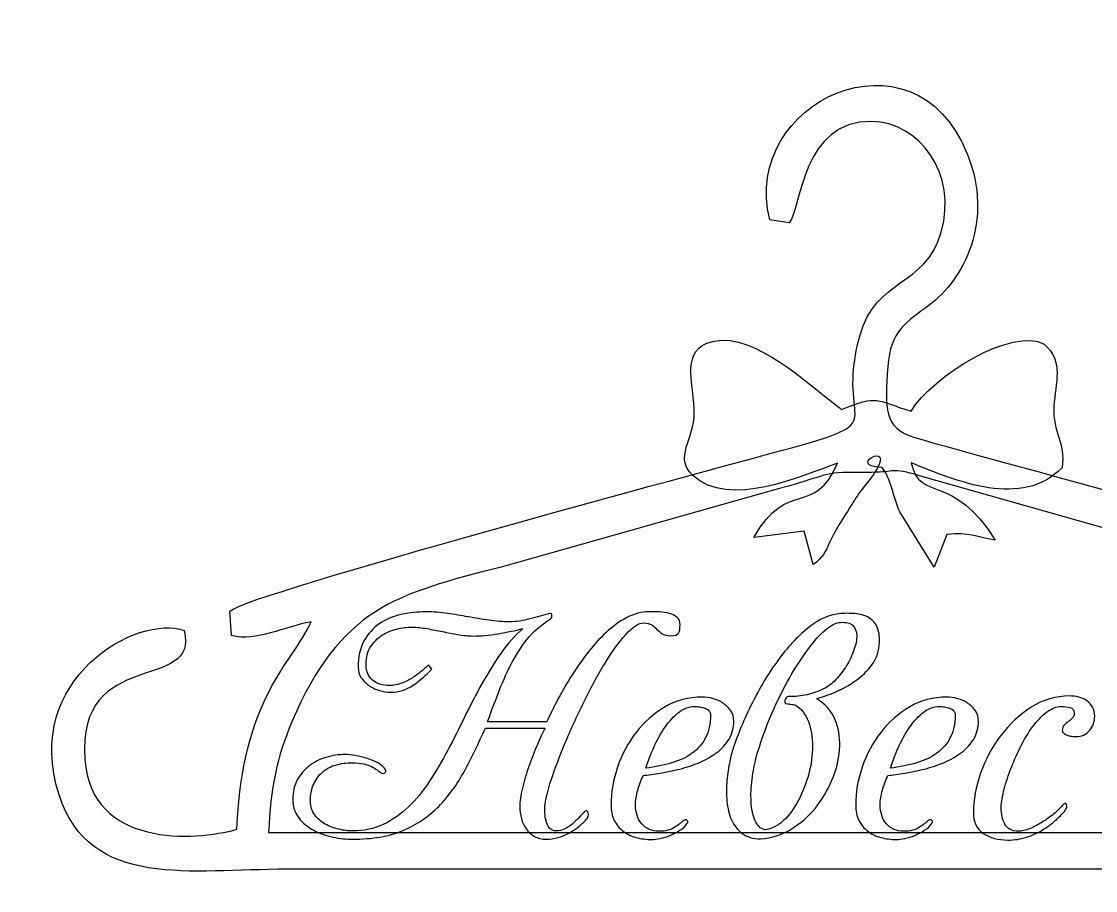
# Model space of a CAD drawing. Header units: millimetres. Extents: x -1234 to 1259, y 230 to 2117.
# Drawn here: x -712.1 to -417.5, y 894.5 to 1132.9 of the extents above; entities that cross this region are included whole.
import ezdxf

# ---------------------------------------------------------------- set-up
doc = ezdxf.new("R2010")
doc.units = ezdxf.units.MM
doc.header["$MEASUREMENT"] = 0
doc.layers.add('layer 1', color=7, linetype='Continuous')

msp = doc.modelspace()

# ---------------------------------------------------------------- linework, layer by layer
at = {"layer": 'layer 1', "color": 142}
for points, knots in [([(-506.8212, 1078.5004), (-506.8212, 1078.5004), (-501.535, 1077.6401), (-501.535, 1077.6401), (-501.535, 1077.6401), (-497.9953, 1082.1668), (-498.0466, 1105.6679), (-478.8709, 1105.4906), (-478.8709, 1105.4906), (-465.8339, 1105.3714), (-455.1699, 1091.1416), (-459.8066, 1075.1164), (-459.8066, 1075.1164), (-464.2392, 1059.7984), (-477.8061, 1062.7349), (-482.1591, 1046.6171), (-482.1591, 1046.6171), (-489.1107, 1020.8654), (-471.7084, 1023.9261), (-503.3462, 1015.3001), (-503.3462, 1015.3001), (-522.2223, 1010.1533), (-648.9043, 976.1958), (-654.9911, 971.1873), (-654.9911, 971.1873), (-654.9911, 971.1873), (-654.4452, 964.4394), (-654.4452, 964.4394), (-654.4452, 964.4394), (-647.8608, 962.7481), (-639.8322, 966.9313), (-632.6153, 968.2402), (-632.6153, 968.2402), (-638.1745, 956.1537), (-651.3541, 947.9292), (-653.038, 911.3342), (-653.038, 911.3342), (-664.3734, 908.0382), (-693.0185, 906.2599), (-694.7335, 930.5361), (-694.7335, 930.5361), (-696.9247, 961.5768), (-663.2148, 948.5299), (-667.4451, 965.8767), (-667.4451, 965.8767), (-680.0993, 970.4455), (-712.1061, 952.8065), (-701.7966, 920.7887), (-701.7966, 920.7887), (-693.3974, 894.7034), (-665.5369, 900.3603), (-639.3515, 900.3603), (-639.3515, 900.3603), (-639.3515, 900.3603), (-319.6507, 900.3603), (-319.6507, 900.3603), (-319.6507, 900.3603), (-293.3546, 900.3603), (-265.6335, 894.5261), (-256.2674, 919.6973), (-256.2674, 919.6973), (-244.8234, 950.4572), (-276.2886, 970.9025), (-290.2051, 965.8516), (-290.2051, 965.8516), (-294.6164, 948.688), (-262.3637, 961.7441), (-262.8937, 931.9762), (-262.8937, 931.9762), (-263.0762, 921.6858), (-268.4632, 915.1141), (-274.6603, 912.2377), (-274.6603, 912.2377), (-282.4359, 908.6283), (-295.6165, 910.4547), (-304.6391, 910.4027), (-304.6391, 910.4027), (-305.1891, 926.9982), (-309.1364, 942.9254), (-317.0849, 955.8697), (-317.0849, 955.8697), (-320.0777, 960.7434), (-322.9803, 963.4662), (-325.1053, 968.2653), (-325.1053, 968.2653), (-317.7984, 966.7364), (-310.0328, 962.8882), (-303.3004, 964.3906), (-303.3004, 964.3906), (-303.3004, 964.3906), (-302.5091, 971.1488), (-302.5091, 971.1488), (-302.5091, 971.1488), (-308.5742, 976.4233), (-445.985, 1012.4796), (-467.0512, 1018.792), (-467.0512, 1018.792), (-475.6807, 1021.3769), (-475.2293, 1026.7809), (-474.4556, 1038.2525), (-474.4556, 1038.2525), (-473.787, 1048.1757), (-469.1224, 1050.5498), (-463.1942, 1054.9852), (-463.1942, 1054.9852), (-453.5097, 1062.2308), (-445.2658, 1078.1198), (-452.6575, 1096.6117), (-452.6575, 1096.6117), (-467.164, 1132.8983), (-515.0237, 1110.9222), (-506.8212, 1078.5004)], [0, 0, 0, 0, 0.03448276, 0.03448276, 0.03448276, 0.03448276, 0.06896552, 0.06896552, 0.06896552, 0.06896552, 0.10344828, 0.10344828, 0.10344828, 0.10344828, 0.13793103, 0.13793103, 0.13793103, 0.13793103, 0.17241379, 0.17241379, 0.17241379, 0.17241379, 0.20689655, 0.20689655, 0.20689655, 0.20689655, 0.24137931, 0.24137931, 0.24137931, 0.24137931, 0.27586207, 0.27586207, 0.27586207, 0.27586207, 0.31034483, 0.31034483, 0.31034483, 0.31034483, 0.34482759, 0.34482759, 0.34482759, 0.34482759, 0.37931034, 0.37931034, 0.37931034, 0.37931034, 0.4137931, 0.4137931, 0.4137931, 0.4137931, 0.44827586, 0.44827586, 0.44827586, 0.44827586, 0.48275862, 0.48275862, 0.48275862, 0.48275862, 0.51724138, 0.51724138, 0.51724138, 0.51724138, 0.55172414, 0.55172414, 0.55172414, 0.55172414, 0.5862069, 0.5862069, 0.5862069, 0.5862069, 0.62068966, 0.62068966, 0.62068966, 0.62068966, 0.65517241, 0.65517241, 0.65517241, 0.65517241, 0.68965517, 0.68965517, 0.68965517, 0.68965517, 0.72413793, 0.72413793, 0.72413793, 0.72413793, 0.75862069, 0.75862069, 0.75862069, 0.75862069, 0.79310345, 0.79310345, 0.79310345, 0.79310345, 0.82758621, 0.82758621, 0.82758621, 0.82758621, 0.86206897, 0.86206897, 0.86206897, 0.86206897, 0.89655172, 0.89655172, 0.89655172, 0.89655172, 0.93103448, 0.93103448, 0.93103448, 0.93103448, 1, 1, 1, 1]), ([(-444.9619, 990.6471), (-456.5895, 1009.3375), (-465.5877, 1000.8576), (-468.0689, 1011.8304), (-468.0689, 1011.8304), (-455.5445, 1006.7423), (-437.5457, 999.2169), (-426.6405, 1010.5003), (-426.6405, 1010.5003), (-425.5842, 1017.7795), (-429.2979, 1019.6548), (-428.8702, 1027.4144), (-428.8702, 1027.4144), (-428.525, 1033.6954), (-426.038, 1039.7008), (-431.5344, 1044.3824), (-431.5344, 1044.3824), (-440.0535, 1049.324), (-462.313, 1035.605), (-468.0696, 1025.9658), (-468.0696, 1025.9658), (-477.9087, 1029.0821), (-476.956, 1030.5491), (-487.1445, 1026.512), (-487.1445, 1026.512), (-487.3823, 1026.644), (-487.6699, 1026.881), (-487.7958, 1026.9758), (-487.7958, 1026.9758), (-487.7958, 1026.9758), (-491.5085, 1029.9098), (-491.5085, 1029.9098), (-491.5085, 1029.9098), (-498.0388, 1035.0379), (-513.4417, 1049.0552), (-524.1185, 1044.6258), (-524.1185, 1044.6258), (-531.2541, 1041.6659), (-527.4579, 1032.6628), (-527.5244, 1025.4048), (-527.5244, 1025.4048), (-527.5832, 1018.4389), (-533.1619, 1013.2224), (-528.0193, 1008.4485), (-528.0193, 1008.4485), (-517.9005, 999.0531), (-498.1542, 1008.2628), (-488.2652, 1011.7621), (-488.2652, 1011.7621), (-494.428, 996.8467), (-502.1675, 1007.6925), (-511.1614, 991.3957), (-511.1614, 991.3957), (-511.1614, 991.3957), (-497.424, 993.1071), (-497.424, 993.1071), (-497.424, 993.1071), (-497.424, 993.1071), (-494.907, 983.9226), (-494.907, 983.9226), (-494.907, 983.9226), (-492.2125, 985.865), (-491.6008, 987.4102), (-490.3305, 990.1271), (-490.3305, 990.1271), (-489.2586, 992.4166), (-488.6098, 993.6583), (-487.3327, 995.657), (-487.3327, 995.657), (-484.6636, 999.8437), (-483.3555, 1002.3105), (-480.3804, 1006.0055), (-480.3804, 1006.0055), (-468.9788, 1020.1723), (-487.4279, 1010.6329), (-476.0217, 1010.5937), (-476.0217, 1010.5937), (-473.602, 1007.5581), (-472.9536, 1002.459), (-471.1639, 998.3809), (-471.1639, 998.3809), (-471.1639, 998.3809), (-461.7179, 983.2203), (-461.7179, 983.2203), (-461.7179, 983.2203), (-461.7179, 983.2203), (-458.2791, 992.1637), (-458.2791, 992.1637), (-458.2791, 992.1637), (-451.8704, 992.8333), (-450.6775, 991.5032), (-444.9619, 990.6471)], [0, 0, 0, 0, 0.04166667, 0.04166667, 0.04166667, 0.04166667, 0.08333333, 0.08333333, 0.08333333, 0.08333333, 0.125, 0.125, 0.125, 0.125, 0.16666667, 0.16666667, 0.16666667, 0.16666667, 0.20833333, 0.20833333, 0.20833333, 0.20833333, 0.25, 0.25, 0.25, 0.25, 0.29166667, 0.29166667, 0.29166667, 0.29166667, 0.33333333, 0.33333333, 0.33333333, 0.33333333, 0.375, 0.375, 0.375, 0.375, 0.41666667, 0.41666667, 0.41666667, 0.41666667, 0.45833333, 0.45833333, 0.45833333, 0.45833333, 0.5, 0.5, 0.5, 0.5, 0.54166667, 0.54166667, 0.54166667, 0.54166667, 0.58333333, 0.58333333, 0.58333333, 0.58333333, 0.625, 0.625, 0.625, 0.625, 0.66666667, 0.66666667, 0.66666667, 0.66666667, 0.70833333, 0.70833333, 0.70833333, 0.70833333, 0.75, 0.75, 0.75, 0.75, 0.79166667, 0.79166667, 0.79166667, 0.79166667, 0.83333333, 0.83333333, 0.83333333, 0.83333333, 0.875, 0.875, 0.875, 0.875, 0.91666667, 0.91666667, 0.91666667, 0.91666667, 1, 1, 1, 1]), ([(-644.2984, 910.4144), (-643.8371, 922.6119), (-641.9672, 931.2351), (-637.9216, 940.8071), (-637.9216, 940.8071), (-624.8001, 971.8513), (-609.0621, 976.0554), (-580.468, 983.2479), (-580.468, 983.2479), (-580.468, 983.2479), (-504.5462, 1004.6729), (-504.5462, 1004.6729), (-504.5462, 1004.6729), (-487.8301, 1009.2653), (-493.792, 1009.2324), (-478.838, 1009.2232), (-478.838, 1009.2232), (-472.4484, 1009.2197), (-473.6332, 1010.6499), (-465.7702, 1008.3049), (-465.7702, 1008.3049), (-465.7702, 1008.3049), (-377.2465, 983.2119), (-377.2465, 983.2119), (-377.2465, 983.2119), (-357.2557, 977.9508), (-343.9754, 974.9697), (-332.554, 962.233), (-332.554, 962.233), (-322.9771, 951.5503), (-314.2485, 932.9936), (-313.3783, 910.4218), (-313.3783, 910.4218), (-313.3783, 910.4218), (-644.2984, 910.4144), (-644.2984, 910.4144)], [0, 0, 0, 0, 0.1, 0.1, 0.1, 0.1, 0.2, 0.2, 0.2, 0.2, 0.3, 0.3, 0.3, 0.3, 0.4, 0.4, 0.4, 0.4, 0.5, 0.5, 0.5, 0.5, 0.6, 0.6, 0.6, 0.6, 0.7, 0.7, 0.7, 0.7, 0.8, 0.8, 0.8, 0.8, 1, 1, 1, 1]), ([(-531.4278, 967.3756), (-531.4278, 966.3363), (-531.5714, 965.5828), (-531.8555, 965.1154), (-531.8555, 965.1154), (-532.1427, 964.6467), (-532.857, 964.4132), (-534.0014, 964.4132), (-534.0014, 964.4132), (-534.9876, 964.4132), (-535.7539, 964.5954), (-536.3001, 964.9594), (-536.3001, 964.9594), (-536.8459, 965.3231), (-537.3391, 965.7264), (-537.7813, 966.1668), (-537.7813, 966.1668), (-538.2224, 966.6101), (-538.7035, 967.0126), (-539.2239, 967.3756), (-539.2239, 967.3756), (-539.7421, 967.7403), (-540.4698, 967.9225), (-541.4048, 967.9225), (-541.4048, 967.9225), (-542.8096, 967.9225), (-544.4595, 966.8563), (-546.3567, 964.7256), (-546.3567, 964.7256), (-548.2528, 962.607), (-550.2013, 959.8933), (-552.2025, 956.592), (-552.2025, 956.592), (-554.203, 953.3063), (-556.178, 949.6414), (-558.1272, 945.6146), (-558.1272, 945.6146), (-560.0757, 941.5995), (-561.83, 937.7011), (-563.3893, 933.9463), (-563.3893, 933.9463), (-564.9476, 930.1792), (-566.1946, 926.7757), (-567.1314, 923.7486), (-567.1314, 923.7486), (-568.0664, 920.7087), (-568.5326, 918.4868), (-568.5326, 917.0827), (-568.5326, 917.0827), (-568.5326, 916.6165), (-568.5075, 916.019), (-568.4562, 915.304), (-568.4562, 915.304), (-568.4024, 914.5764), (-568.274, 913.8876), (-568.0664, 913.2374), (-568.0664, 913.2374), (-567.8591, 912.5879), (-567.5463, 912.03), (-567.1314, 911.562), (-567.1314, 911.562), (-566.7147, 911.0933), (-566.144, 910.8605), (-565.4167, 910.8605), (-565.4167, 910.8605), (-564.584, 910.8605), (-563.8043, 911.042), (-563.0766, 911.4056), (-563.0766, 911.4056), (-562.3493, 911.7697), (-561.6619, 912.2242), (-561.0107, 912.7701), (-561.0107, 912.7701), (-560.3622, 913.3156), (-559.763, 913.8876), (-559.2178, 914.4851), (-559.2178, 914.4851), (-558.6727, 915.0822), (-558.1399, 915.6419), (-557.6206, 916.1601), (-557.6206, 916.1601), (-557.3603, 916.3678), (-557.1402, 916.4216), (-556.9577, 916.3165), (-556.9577, 916.3165), (-556.7755, 916.2139), (-556.6595, 916.0317), (-556.6075, 915.7703), (-556.6075, 915.7703), (-556.5555, 915.5117), (-556.5671, 915.2124), (-556.6453, 914.8749), (-556.6453, 914.8749), (-556.7235, 914.5371), (-556.8922, 914.2378), (-557.1526, 913.9792), (-557.1526, 913.9792), (-557.777, 913.3028), (-558.5047, 912.6399), (-559.3346, 911.9904), (-559.3346, 911.9904), (-560.1673, 911.342), (-561.0503, 910.7572), (-561.9853, 910.2496), (-561.9853, 910.2496), (-562.9206, 909.743), (-563.9094, 909.3397), (-564.9476, 909.0408), (-564.9476, 909.0408), (-565.987, 908.7426), (-567.0263, 908.5996), (-568.0664, 908.5996), (-568.0664, 908.5996), (-569.3661, 908.5996), (-570.4701, 908.8582), (-571.3793, 909.3793), (-571.3793, 909.3793), (-572.2874, 909.8993), (-573.0419, 910.5733), (-573.6391, 911.4056), (-573.6391, 911.4056), (-574.2373, 912.2377), (-574.6795, 913.1995), (-574.966, 914.2902), (-574.966, 914.2902), (-575.2497, 915.3815), (-575.3934, 916.4729), (-575.3934, 917.5642), (-575.3934, 917.5642), (-575.3934, 918.9672), (-575.1606, 920.6426), (-574.6919, 922.5932), (-574.6919, 922.5932), (-574.2238, 924.541), (-573.6391, 926.516), (-572.9386, 928.5165), (-572.9386, 928.5165), (-572.2361, 930.5177), (-571.4826, 932.4535), (-570.6778, 934.3255), (-570.6778, 934.3255), (-569.8719, 936.1937), (-569.1301, 937.78), (-568.4562, 939.0797), (-568.4562, 939.0797), (-568.4562, 939.0797), (-584.8259, 939.0797), (-584.8259, 939.0797), (-584.8259, 939.0797), (-586.6962, 934.9227), (-588.6203, 930.9967), (-590.5936, 927.3084), (-590.5936, 927.3084), (-592.5697, 923.6184), (-594.9204, 920.3836), (-597.6493, 917.6028), (-597.6493, 917.6028), (-600.3774, 914.8226), (-603.6263, 912.6275), (-607.3935, 911.0169), (-607.3935, 911.0169), (-611.161, 909.4055), (-615.7994, 908.5996), (-621.3074, 908.5996), (-621.3074, 908.5996), (-622.9711, 908.5996), (-624.7523, 908.7946), (-626.6474, 909.1844), (-626.6474, 909.1844), (-628.5446, 909.5735), (-630.3105, 910.1976), (-631.9481, 911.0554), (-631.9481, 911.0554), (-633.5849, 911.9122), (-634.9493, 913.0442), (-636.0414, 914.4455), (-636.0414, 914.4455), (-637.132, 915.8495), (-637.6772, 917.5642), (-637.6772, 919.5916), (-637.6772, 919.5916), (-637.6772, 921.5648), (-637.2622, 923.3191), (-636.4305, 924.8533), (-636.4305, 924.8533), (-635.5995, 926.3858), (-634.5071, 927.6728), (-633.1554, 928.7114), (-633.1554, 928.7114), (-631.8052, 929.7508), (-630.272, 930.5304), (-628.5573, 931.0505), (-628.5573, 931.0505), (-626.8423, 931.5705), (-625.0756, 931.8291), (-623.2573, 931.8291), (-623.2573, 931.8291), (-622.5813, 931.8291), (-621.6838, 931.7385), (-620.5663, 931.5577), (-620.5663, 931.5577), (-619.4491, 931.3756), (-618.3316, 931.1017), (-617.2141, 930.7377), (-617.2141, 930.7377), (-616.0969, 930.3741), (-615.0718, 929.9329), (-614.1357, 929.4129), (-614.1357, 929.4129), (-613.2007, 928.8929), (-612.5781, 928.2954), (-612.2658, 927.6208), (-612.2658, 927.6208), (-612.1094, 927.3084), (-612.1614, 927.0346), (-612.4211, 926.8018), (-612.4211, 926.8018), (-612.6807, 926.568), (-613.0186, 926.5807), (-613.4342, 926.8397), (-613.4342, 926.8397), (-613.7459, 927.047), (-614.1106, 927.3084), (-614.5256, 927.6208), (-614.5256, 927.6208), (-614.9416, 927.9317), (-615.4482, 928.2307), (-616.0457, 928.5165), (-616.0457, 928.5165), (-616.6439, 928.803), (-617.3705, 929.0493), (-618.2283, 929.2566), (-618.2283, 929.2566), (-619.0862, 929.4642), (-620.1128, 929.5693), (-621.3074, 929.5693), (-621.3074, 929.5693), (-622.9711, 929.5693), (-624.5036, 929.3609), (-625.9073, 928.946), (-625.9073, 928.946), (-627.3096, 928.5306), (-628.5195, 927.8932), (-629.5319, 927.0091), (-629.5319, 927.0091), (-630.5451, 926.1262), (-631.3499, 925.0214), (-631.9481, 923.7089), (-631.9481, 923.7089), (-632.5456, 922.3841), (-632.8445, 920.7986), (-632.8445, 918.9276), (-632.8445, 918.9276), (-632.8445, 917.5391), (-632.4547, 916.3165), (-631.675, 915.2917), (-631.675, 915.2917), (-630.8953, 914.2506), (-629.9341, 913.4054), (-628.7908, 912.7566), (-628.7908, 912.7566), (-627.6482, 912.1206), (-626.4005, 911.6402), (-625.0488, 911.3292), (-625.0488, 911.3292), (-623.6978, 911.0169), (-622.4508, 910.8605), (-621.3074, 910.8605), (-621.3074, 910.8605), (-618.1905, 910.8605), (-615.3693, 911.458), (-612.8495, 912.6544), (-612.8495, 912.6544), (-610.3289, 913.848), (-608.0295, 915.447), (-605.9509, 917.4347), (-605.9509, 917.4347), (-603.8725, 919.4352), (-601.9492, 921.7866), (-600.1825, 924.4886), (-600.1825, 924.4886), (-598.4155, 927.1782), (-596.7394, 930.0239), (-595.1549, 933.0131), (-595.1549, 933.0131), (-593.5694, 935.9864), (-592.0104, 939.0673), (-590.4761, 942.2355), (-590.4761, 942.2355), (-588.9437, 945.3928), (-587.3599, 948.4468), (-585.7216, 951.3823), (-585.7216, 951.3823), (-584.0859, 954.3061), (-582.3567, 957.0735), (-580.5388, 959.6722), (-580.5388, 959.6722), (-578.7204, 962.2581), (-576.7192, 964.4914), (-574.5348, 966.3617), (-574.5348, 966.3617), (-576.6142, 965.8431), (-578.8634, 965.3744), (-581.3057, 964.9594), (-581.3057, 964.9594), (-583.748, 964.5434), (-586.0475, 964.3358), (-588.2287, 964.3358), (-588.2287, 964.3358), (-589.6324, 964.3358), (-591.0372, 964.4652), (-592.4395, 964.7256), (-592.4395, 964.7256), (-593.8283, 964.9853), (-595.2324, 965.2566), (-596.6368, 965.5442), (-596.6368, 965.5442), (-598.0391, 965.8307), (-599.4407, 966.1028), (-600.832, 966.3617), (-600.832, 966.3617), (-602.235, 966.6228), (-603.6649, 966.753), (-605.1192, 966.753), (-605.1192, 966.753), (-606.3669, 966.753), (-607.7044, 966.5832), (-609.1594, 966.2457), (-609.1594, 966.2457), (-610.6148, 965.9079), (-611.9665, 965.3365), (-613.2135, 964.5307), (-613.2135, 964.5307), (-614.4467, 963.7241), (-615.4867, 962.6731), (-616.3188, 961.3734), (-616.3188, 961.3734), (-617.1504, 960.0748), (-617.5654, 958.4892), (-617.5654, 956.6175), (-617.5654, 956.6175), (-617.5654, 954.6952), (-616.9813, 953.2416), (-615.8129, 952.2529), (-615.8129, 952.2529), (-614.6434, 951.2662), (-613.0706, 950.7724), (-611.0962, 950.7724), (-611.0962, 950.7724), (-610.1071, 950.7724), (-609.1209, 950.9404), (-608.1339, 951.279), (-608.1339, 951.279), (-607.1466, 951.6168), (-606.1988, 952.0579), (-605.289, 952.6038), (-605.289, 952.6038), (-604.3791, 953.15), (-603.5213, 953.7475), (-602.7165, 954.397), (-602.7165, 954.397), (-601.9117, 955.0461), (-601.1426, 955.7076), (-600.4153, 956.3847), (-600.4153, 956.3847), (-600.4153, 956.3847), (-599.5592, 955.2159), (-599.5592, 955.2159), (-599.5592, 955.2159), (-601.0655, 953.6046), (-602.755, 952.1496), (-604.6253, 950.8495), (-604.6253, 950.8495), (-606.4963, 949.5516), (-608.6016, 948.9003), (-610.9406, 948.9003), (-610.9406, 948.9003), (-611.8759, 948.9003), (-612.8629, 949.0567), (-613.9033, 949.3694), (-613.9033, 949.3694), (-614.9416, 949.6817), (-615.8893, 950.1363), (-616.7606, 950.7328), (-616.7606, 950.7328), (-617.6167, 951.3303), (-618.3316, 952.0452), (-618.9054, 952.8769), (-618.9054, 952.8769), (-619.4615, 953.7086), (-619.7491, 954.669), (-619.7491, 955.7611), (-619.7491, 955.7611), (-619.7491, 958.6187), (-619.2164, 961.0232), (-618.1502, 962.9713), (-618.1502, 962.9713), (-617.0839, 964.9205), (-615.6816, 966.4919), (-613.9408, 967.6865), (-613.9408, 967.6865), (-612.201, 968.8829), (-610.2122, 969.7281), (-607.9775, 970.2212), (-607.9775, 970.2212), (-605.7425, 970.7154), (-603.4565, 970.9613), (-601.1175, 970.9613), (-601.1175, 970.9613), (-599.1439, 970.9613), (-597.1933, 970.8187), (-595.2709, 970.5329), (-595.2709, 970.5329), (-593.3493, 970.2463), (-591.4398, 969.9357), (-589.5408, 969.5979), (-589.5408, 969.5979), (-587.644, 969.2601), (-585.7485, 968.9484), (-583.8513, 968.6629), (-583.8513, 968.6629), (-581.9545, 968.3764), (-580.0456, 968.2335), (-578.1233, 968.2335), (-578.1233, 968.2335), (-576.3545, 968.2335), (-574.5224, 968.5066), (-572.6259, 969.0528), (-572.6259, 969.0528), (-570.7298, 969.5979), (-568.9224, 970.0783), (-567.2078, 970.495), (-567.2078, 970.495), (-566.7928, 970.5976), (-566.5845, 970.4161), (-566.5845, 969.9499), (-566.5845, 969.9499), (-566.5845, 969.4812), (-566.7928, 969.1164), (-567.2078, 968.8578), (-567.2078, 968.8578), (-569.5988, 967.4018), (-571.6513, 965.5962), (-573.367, 963.4393), (-573.367, 963.4393), (-575.0817, 961.2818), (-576.5891, 958.9311), (-577.887, 956.3847), (-577.887, 956.3847), (-579.1867, 953.8391), (-580.3438, 951.227), (-581.3577, 948.5501), (-581.3577, 948.5501), (-582.3702, 945.8743), (-583.344, 943.2883), (-584.2808, 940.7947), (-584.2808, 940.7947), (-584.2808, 940.7947), (-567.9892, 940.7947), (-567.9892, 940.7947), (-567.9892, 940.7947), (-567.2616, 942.4053), (-566.3517, 944.2629), (-565.2593, 946.3681), (-565.2593, 946.3681), (-564.168, 948.4719), (-562.933, 950.6422), (-561.5569, 952.8769), (-561.5569, 952.8769), (-560.1797, 955.1101), (-558.6582, 957.307), (-556.9973, 959.4638), (-556.9973, 959.4638), (-555.334, 961.6207), (-553.5786, 963.5561), (-551.7338, 965.2711), (-551.7338, 965.2711), (-549.8903, 966.9865), (-547.979, 968.3636), (-546.0054, 969.403), (-546.0054, 969.403), (-544.0293, 970.4412), (-542.0037, 970.9613), (-539.9261, 970.9613), (-539.9261, 970.9613), (-538.9893, 970.9613), (-538.0275, 970.9489), (-537.0401, 970.9227), (-537.0401, 970.9227), (-536.0539, 970.8976), (-535.144, 970.7674), (-534.312, 970.5329), (-534.312, 970.5329), (-533.4803, 970.3001), (-532.7922, 969.9357), (-532.2471, 969.4426), (-532.2471, 969.4426), (-531.7016, 968.9484), (-531.4278, 968.2603), (-531.4278, 967.3756)], [0, 0, 0, 0, 0.00793651, 0.00793651, 0.00793651, 0.00793651, 0.01587302, 0.01587302, 0.01587302, 0.01587302, 0.02380952, 0.02380952, 0.02380952, 0.02380952, 0.03174603, 0.03174603, 0.03174603, 0.03174603, 0.03968254, 0.03968254, 0.03968254, 0.03968254, 0.04761905, 0.04761905, 0.04761905, 0.04761905, 0.05555556, 0.05555556, 0.05555556, 0.05555556, 0.06349206, 0.06349206, 0.06349206, 0.06349206, 0.07142857, 0.07142857, 0.07142857, 0.07142857, 0.07936508, 0.07936508, 0.07936508, 0.07936508, 0.08730159, 0.08730159, 0.08730159, 0.08730159, 0.0952381, 0.0952381, 0.0952381, 0.0952381, 0.1031746, 0.1031746, 0.1031746, 0.1031746, 0.11111111, 0.11111111, 0.11111111, 0.11111111, 0.11904762, 0.11904762, 0.11904762, 0.11904762, 0.12698413, 0.12698413, 0.12698413, 0.12698413, 0.13492063, 0.13492063, 0.13492063, 0.13492063, 0.14285714, 0.14285714, 0.14285714, 0.14285714, 0.15079365, 0.15079365, 0.15079365, 0.15079365, 0.15873016, 0.15873016, 0.15873016, 0.15873016, 0.16666667, 0.16666667, 0.16666667, 0.16666667, 0.17460317, 0.17460317, 0.17460317, 0.17460317, 0.18253968, 0.18253968, 0.18253968, 0.18253968, 0.19047619, 0.19047619, 0.19047619, 0.19047619, 0.1984127, 0.1984127, 0.1984127, 0.1984127, 0.20634921, 0.20634921, 0.20634921, 0.20634921, 0.21428571, 0.21428571, 0.21428571, 0.21428571, 0.22222222, 0.22222222, 0.22222222, 0.22222222, 0.23015873, 0.23015873, 0.23015873, 0.23015873, 0.23809524, 0.23809524, 0.23809524, 0.23809524, 0.24603175, 0.24603175, 0.24603175, 0.24603175, 0.25396825, 0.25396825, 0.25396825, 0.25396825, 0.26190476, 0.26190476, 0.26190476, 0.26190476, 0.26984127, 0.26984127, 0.26984127, 0.26984127, 0.27777778, 0.27777778, 0.27777778, 0.27777778, 0.28571429, 0.28571429, 0.28571429, 0.28571429, 0.29365079, 0.29365079, 0.29365079, 0.29365079, 0.3015873, 0.3015873, 0.3015873, 0.3015873, 0.30952381, 0.30952381, 0.30952381, 0.30952381, 0.31746032, 0.31746032, 0.31746032, 0.31746032, 0.32539683, 0.32539683, 0.32539683, 0.32539683, 0.33333333, 0.33333333, 0.33333333, 0.33333333, 0.34126984, 0.34126984, 0.34126984, 0.34126984, 0.34920635, 0.34920635, 0.34920635, 0.34920635, 0.35714286, 0.35714286, 0.35714286, 0.35714286, 0.36507937, 0.36507937, 0.36507937, 0.36507937, 0.37301587, 0.37301587, 0.37301587, 0.37301587, 0.38095238, 0.38095238, 0.38095238, 0.38095238, 0.38888889, 0.38888889, 0.38888889, 0.38888889, 0.3968254, 0.3968254, 0.3968254, 0.3968254, 0.4047619, 0.4047619, 0.4047619, 0.4047619, 0.41269841, 0.41269841, 0.41269841, 0.41269841, 0.42063492, 0.42063492, 0.42063492, 0.42063492, 0.42857143, 0.42857143, 0.42857143, 0.42857143, 0.43650794, 0.43650794, 0.43650794, 0.43650794, 0.44444444, 0.44444444, 0.44444444, 0.44444444, 0.45238095, 0.45238095, 0.45238095, 0.45238095, 0.46031746, 0.46031746, 0.46031746, 0.46031746, 0.46825397, 0.46825397, 0.46825397, 0.46825397, 0.47619048, 0.47619048, 0.47619048, 0.47619048, 0.48412698, 0.48412698, 0.48412698, 0.48412698, 0.49206349, 0.49206349, 0.49206349, 0.49206349, 0.5, 0.5, 0.5, 0.5, 0.50793651, 0.50793651, 0.50793651, 0.50793651, 0.51587302, 0.51587302, 0.51587302, 0.51587302, 0.52380952, 0.52380952, 0.52380952, 0.52380952, 0.53174603, 0.53174603, 0.53174603, 0.53174603, 0.53968254, 0.53968254, 0.53968254, 0.53968254, 0.54761905, 0.54761905, 0.54761905, 0.54761905, 0.55555556, 0.55555556, 0.55555556, 0.55555556, 0.56349206, 0.56349206, 0.56349206, 0.56349206, 0.57142857, 0.57142857, 0.57142857, 0.57142857, 0.57936508, 0.57936508, 0.57936508, 0.57936508, 0.58730159, 0.58730159, 0.58730159, 0.58730159, 0.5952381, 0.5952381, 0.5952381, 0.5952381, 0.6031746, 0.6031746, 0.6031746, 0.6031746, 0.61111111, 0.61111111, 0.61111111, 0.61111111, 0.61904762, 0.61904762, 0.61904762, 0.61904762, 0.62698413, 0.62698413, 0.62698413, 0.62698413, 0.63492063, 0.63492063, 0.63492063, 0.63492063, 0.64285714, 0.64285714, 0.64285714, 0.64285714, 0.65079365, 0.65079365, 0.65079365, 0.65079365, 0.65873016, 0.65873016, 0.65873016, 0.65873016, 0.66666667, 0.66666667, 0.66666667, 0.66666667, 0.67460317, 0.67460317, 0.67460317, 0.67460317, 0.68253968, 0.68253968, 0.68253968, 0.68253968, 0.69047619, 0.69047619, 0.69047619, 0.69047619, 0.6984127, 0.6984127, 0.6984127, 0.6984127, 0.70634921, 0.70634921, 0.70634921, 0.70634921, 0.71428571, 0.71428571, 0.71428571, 0.71428571, 0.72222222, 0.72222222, 0.72222222, 0.72222222, 0.73015873, 0.73015873, 0.73015873, 0.73015873, 0.73809524, 0.73809524, 0.73809524, 0.73809524, 0.74603175, 0.74603175, 0.74603175, 0.74603175, 0.75396825, 0.75396825, 0.75396825, 0.75396825, 0.76190476, 0.76190476, 0.76190476, 0.76190476, 0.76984127, 0.76984127, 0.76984127, 0.76984127, 0.77777778, 0.77777778, 0.77777778, 0.77777778, 0.78571429, 0.78571429, 0.78571429, 0.78571429, 0.79365079, 0.79365079, 0.79365079, 0.79365079, 0.8015873, 0.8015873, 0.8015873, 0.8015873, 0.80952381, 0.80952381, 0.80952381, 0.80952381, 0.81746032, 0.81746032, 0.81746032, 0.81746032, 0.82539683, 0.82539683, 0.82539683, 0.82539683, 0.83333333, 0.83333333, 0.83333333, 0.83333333, 0.84126984, 0.84126984, 0.84126984, 0.84126984, 0.84920635, 0.84920635, 0.84920635, 0.84920635, 0.85714286, 0.85714286, 0.85714286, 0.85714286, 0.86507937, 0.86507937, 0.86507937, 0.86507937, 0.87301587, 0.87301587, 0.87301587, 0.87301587, 0.88095238, 0.88095238, 0.88095238, 0.88095238, 0.88888889, 0.88888889, 0.88888889, 0.88888889, 0.8968254, 0.8968254, 0.8968254, 0.8968254, 0.9047619, 0.9047619, 0.9047619, 0.9047619, 0.91269841, 0.91269841, 0.91269841, 0.91269841, 0.92063492, 0.92063492, 0.92063492, 0.92063492, 0.92857143, 0.92857143, 0.92857143, 0.92857143, 0.93650794, 0.93650794, 0.93650794, 0.93650794, 0.94444444, 0.94444444, 0.94444444, 0.94444444, 0.95238095, 0.95238095, 0.95238095, 0.95238095, 0.96031746, 0.96031746, 0.96031746, 0.96031746, 0.96825397, 0.96825397, 0.96825397, 0.96825397, 0.97619048, 0.97619048, 0.97619048, 0.97619048, 0.98412698, 0.98412698, 0.98412698, 0.98412698, 1, 1, 1, 1]), ([(-509.2897, 908.6778), (-511.4193, 908.7298), (-513.1216, 909.2357), (-514.3951, 910.1976), (-514.3951, 910.1976), (-515.669, 911.1594), (-516.6436, 912.393), (-517.3189, 913.9003), (-517.3189, 913.9003), (-517.9935, 915.4073), (-518.4088, 917.1096), (-518.5659, 919.0068), (-518.5659, 919.0068), (-518.7212, 920.9037), (-518.7212, 922.7874), (-518.5659, 924.6584), (-518.5659, 924.6584), (-518.4088, 926.5287), (-518.1499, 928.2954), (-517.7862, 929.9581), (-517.7862, 929.9581), (-517.4215, 931.6218), (-517.0586, 932.9986), (-516.6938, 934.0903), (-516.6938, 934.0903), (-515.2406, 938.2473), (-513.434, 942.4446), (-511.2782, 946.6798), (-511.2782, 946.6798), (-509.1206, 950.9153), (-506.7423, 954.7741), (-504.1443, 958.2547), (-504.1443, 958.2547), (-501.5467, 961.7381), (-498.8178, 964.5954), (-495.9594, 966.8305), (-495.9594, 966.8305), (-493.1004, 969.0651), (-490.2169, 970.2859), (-487.3059, 970.495), (-487.3059, 970.495), (-485.7483, 970.5976), (-484.2915, 970.5725), (-482.9412, 970.4161), (-482.9412, 970.4161), (-481.5902, 970.2608), (-480.4207, 969.871), (-479.4337, 969.2477), (-479.4337, 969.2477), (-478.4464, 968.6233), (-477.718, 967.7134), (-477.251, 966.5188), (-477.251, 966.5188), (-476.783, 965.3231), (-476.6284, 963.7655), (-476.783, 961.8407), (-476.783, 961.8407), (-476.9914, 959.5544), (-477.7962, 957.5666), (-479.1992, 955.8789), (-479.1992, 955.8789), (-480.6015, 954.1875), (-482.2139, 952.7467), (-484.0325, 951.5521), (-484.0325, 951.5521), (-485.8526, 950.3564), (-487.6975, 949.3952), (-489.5678, 948.6679), (-489.5678, 948.6679), (-491.4395, 947.9395), (-492.92, 947.4471), (-494.0103, 947.1867), (-494.0103, 947.1867), (-493.8029, 947.0823), (-493.6204, 946.9656), (-493.4651, 946.8354), (-493.4651, 946.8354), (-493.308, 946.7052), (-493.1542, 946.5892), (-492.9971, 946.4849), (-492.9971, 946.4849), (-490.9195, 944.9778), (-489.4634, 943.0421), (-488.631, 940.6762), (-488.631, 940.6762), (-487.8008, 938.3127), (-487.4884, 935.7664), (-487.6975, 933.0364), (-487.6975, 933.0364), (-487.9051, 930.3093), (-488.5932, 927.5546), (-489.7627, 924.7745), (-489.7627, 924.7745), (-490.9322, 921.9943), (-492.452, 919.4487), (-494.323, 917.1347), (-494.323, 917.1347), (-496.194, 914.8226), (-498.4018, 912.8996), (-500.9478, 911.3671), (-500.9478, 911.3671), (-503.4952, 909.8346), (-506.2761, 908.9375), (-509.2897, 908.6778)], [0, 0, 0, 0, 0.03703704, 0.03703704, 0.03703704, 0.03703704, 0.07407407, 0.07407407, 0.07407407, 0.07407407, 0.11111111, 0.11111111, 0.11111111, 0.11111111, 0.14814815, 0.14814815, 0.14814815, 0.14814815, 0.18518519, 0.18518519, 0.18518519, 0.18518519, 0.22222222, 0.22222222, 0.22222222, 0.22222222, 0.25925926, 0.25925926, 0.25925926, 0.25925926, 0.2962963, 0.2962963, 0.2962963, 0.2962963, 0.33333333, 0.33333333, 0.33333333, 0.33333333, 0.37037037, 0.37037037, 0.37037037, 0.37037037, 0.40740741, 0.40740741, 0.40740741, 0.40740741, 0.44444444, 0.44444444, 0.44444444, 0.44444444, 0.48148148, 0.48148148, 0.48148148, 0.48148148, 0.51851852, 0.51851852, 0.51851852, 0.51851852, 0.55555556, 0.55555556, 0.55555556, 0.55555556, 0.59259259, 0.59259259, 0.59259259, 0.59259259, 0.62962963, 0.62962963, 0.62962963, 0.62962963, 0.66666667, 0.66666667, 0.66666667, 0.66666667, 0.7037037, 0.7037037, 0.7037037, 0.7037037, 0.74074074, 0.74074074, 0.74074074, 0.74074074, 0.77777778, 0.77777778, 0.77777778, 0.77777778, 0.81481481, 0.81481481, 0.81481481, 0.81481481, 0.85185185, 0.85185185, 0.85185185, 0.85185185, 0.88888889, 0.88888889, 0.88888889, 0.88888889, 0.92592593, 0.92592593, 0.92592593, 0.92592593, 1, 1, 1, 1]), ([(-508.1984, 911.1722), (-506.3273, 911.3805), (-504.5989, 912.2377), (-503.0144, 913.7429), (-503.0144, 913.7429), (-501.4289, 915.252), (-500.0662, 917.1096), (-498.9222, 919.3174), (-498.9222, 919.3174), (-497.7778, 921.5263), (-496.8552, 923.9307), (-496.1544, 926.5287), (-496.1544, 926.5287), (-495.4529, 929.1281), (-495.1027, 931.6603), (-495.1027, 934.1288), (-495.1027, 934.1288), (-495.1027, 936.5981), (-495.479, 938.8455), (-496.2325, 940.8711), (-496.2325, 940.8711), (-496.9853, 942.8985), (-498.1676, 944.4055), (-499.779, 945.3928), (-499.779, 945.3928), (-500.195, 945.4979), (-500.6117, 945.575), (-501.0267, 945.6273), (-501.0267, 945.6273), (-501.4416, 945.6793), (-501.8835, 945.7306), (-502.3515, 945.7826), (-502.3515, 945.7826), (-502.5085, 945.7826), (-502.6118, 945.8877), (-502.6642, 946.095), (-502.6642, 946.095), (-502.7162, 946.3027), (-502.7162, 946.5245), (-502.6642, 946.7572), (-502.6642, 946.7572), (-502.6118, 946.9918), (-502.5085, 947.2118), (-502.3515, 947.4202), (-502.3515, 947.4202), (-502.1962, 947.6275), (-501.9616, 947.7318), (-501.65, 947.7318), (-501.65, 947.7318), (-499.884, 947.6798), (-498.1945, 947.8493), (-496.5831, 948.2391), (-496.5831, 948.2391), (-494.9725, 948.629), (-493.4651, 949.1617), (-492.0621, 949.8363), (-492.0621, 949.8363), (-490.9195, 950.4077), (-489.7896, 951.2662), (-488.6721, 952.4089), (-488.6721, 952.4089), (-487.5545, 953.5526), (-486.5799, 954.8261), (-485.7483, 956.2277), (-485.7483, 956.2277), (-484.9173, 957.6314), (-484.2402, 959.0598), (-483.7209, 960.5166), (-483.7209, 960.5166), (-483.2009, 961.9709), (-482.9539, 963.2833), (-482.9808, 964.4518), (-482.9808, 964.4518), (-483.0077, 965.6231), (-483.3689, 966.5457), (-484.0715, 967.2203), (-484.0715, 967.2203), (-484.7737, 967.8956), (-485.8777, 968.1814), (-487.3847, 968.0782), (-487.3847, 968.0782), (-488.5804, 967.9738), (-489.8533, 967.3756), (-491.2035, 966.2843), (-491.2035, 966.2843), (-492.5552, 965.1929), (-493.9593, 963.7241), (-495.4143, 961.881), (-495.4143, 961.881), (-496.8679, 960.0359), (-498.3374, 957.9172), (-499.8175, 955.5269), (-499.8175, 955.5269), (-501.2987, 953.1365), (-502.7162, 950.5775), (-504.0661, 947.8493), (-504.0661, 947.8493), (-505.4171, 945.1204), (-506.639, 942.3272), (-507.7293, 939.4695), (-507.7293, 939.4695), (-508.8217, 936.6104), (-509.7584, 933.8052), (-510.5363, 931.0505), (-510.5363, 931.0505), (-511.0044, 929.2314), (-511.3808, 927.2295), (-511.668, 925.0483), (-511.668, 925.0483), (-511.9528, 922.8649), (-512.0437, 920.7986), (-511.9404, 918.8512), (-511.9404, 918.8512), (-511.8343, 916.9013), (-511.4858, 915.2124), (-510.8869, 913.7843), (-510.8869, 913.7843), (-510.2894, 912.3544), (-509.3919, 911.4831), (-508.1984, 911.1722)], [0, 0, 0, 0, 0.03225806, 0.03225806, 0.03225806, 0.03225806, 0.06451613, 0.06451613, 0.06451613, 0.06451613, 0.09677419, 0.09677419, 0.09677419, 0.09677419, 0.12903226, 0.12903226, 0.12903226, 0.12903226, 0.16129032, 0.16129032, 0.16129032, 0.16129032, 0.19354839, 0.19354839, 0.19354839, 0.19354839, 0.22580645, 0.22580645, 0.22580645, 0.22580645, 0.25806452, 0.25806452, 0.25806452, 0.25806452, 0.29032258, 0.29032258, 0.29032258, 0.29032258, 0.32258065, 0.32258065, 0.32258065, 0.32258065, 0.35483871, 0.35483871, 0.35483871, 0.35483871, 0.38709677, 0.38709677, 0.38709677, 0.38709677, 0.41935484, 0.41935484, 0.41935484, 0.41935484, 0.4516129, 0.4516129, 0.4516129, 0.4516129, 0.48387097, 0.48387097, 0.48387097, 0.48387097, 0.51612903, 0.51612903, 0.51612903, 0.51612903, 0.5483871, 0.5483871, 0.5483871, 0.5483871, 0.58064516, 0.58064516, 0.58064516, 0.58064516, 0.61290323, 0.61290323, 0.61290323, 0.61290323, 0.64516129, 0.64516129, 0.64516129, 0.64516129, 0.67741935, 0.67741935, 0.67741935, 0.67741935, 0.70967742, 0.70967742, 0.70967742, 0.70967742, 0.74193548, 0.74193548, 0.74193548, 0.74193548, 0.77419355, 0.77419355, 0.77419355, 0.77419355, 0.80645161, 0.80645161, 0.80645161, 0.80645161, 0.83870968, 0.83870968, 0.83870968, 0.83870968, 0.87096774, 0.87096774, 0.87096774, 0.87096774, 0.90322581, 0.90322581, 0.90322581, 0.90322581, 0.93548387, 0.93548387, 0.93548387, 0.93548387, 1, 1, 1, 1]), ([(-516.6956, 941.0282), (-516.6956, 939.1571), (-517.1251, 937.5062), (-517.9811, 936.078), (-517.9811, 936.078), (-518.839, 934.6489), (-519.9562, 933.4153), (-521.3333, 932.3753), (-521.3333, 932.3753), (-522.7102, 931.3352), (-524.2823, 930.4406), (-526.05, 929.686), (-526.05, 929.686), (-527.817, 928.9332), (-529.6222, 928.3216), (-531.4674, 927.8536), (-531.4674, 927.8536), (-533.3115, 927.3855), (-535.1185, 927.0091), (-536.8848, 926.7237), (-536.8848, 926.7237), (-538.6515, 926.4371), (-540.2109, 926.2171), (-541.5619, 926.0607), (-541.5619, 926.0607), (-542.1332, 924.7097), (-542.6274, 923.3587), (-543.043, 922.0084), (-543.043, 922.0084), (-543.4591, 920.6567), (-543.6681, 919.305), (-543.6681, 917.954), (-543.6681, 917.954), (-543.6681, 915.9274), (-543.0943, 914.2254), (-541.9517, 912.8493), (-541.9517, 912.8493), (-540.8084, 911.4721), (-539.2239, 910.7823), (-537.1972, 910.7823), (-537.1972, 910.7823), (-535.3775, 910.7823), (-533.9366, 911.147), (-532.8704, 911.8747), (-532.8704, 911.8747), (-531.8042, 912.6006), (-530.9867, 913.2247), (-530.4146, 913.7429), (-530.4146, 913.7429), (-530.155, 913.9523), (-529.8695, 913.9665), (-529.5568, 913.7843), (-529.5568, 913.7843), (-529.2451, 913.6018), (-529.22, 913.328), (-529.4797, 912.965), (-529.4797, 912.965), (-529.9473, 912.2377), (-530.6096, 911.6006), (-531.4674, 911.0554), (-531.4674, 911.0554), (-532.3242, 910.5092), (-533.2217, 910.0423), (-534.1567, 909.6507), (-534.1567, 909.6507), (-535.0916, 909.2626), (-536.0142, 908.9767), (-536.9223, 908.7946), (-536.9223, 908.7946), (-537.8326, 908.6131), (-538.5733, 908.5222), (-539.1446, 908.5222), (-539.1446, 908.5222), (-540.6538, 908.5222), (-542.0946, 908.7047), (-543.4732, 909.0677), (-543.4732, 909.0677), (-544.8486, 909.4324), (-546.0443, 910.0026), (-547.0582, 910.7823), (-547.0582, 910.7823), (-548.0713, 911.562), (-548.8765, 912.5493), (-549.4736, 913.7429), (-549.4736, 913.7429), (-550.0729, 914.9404), (-550.3711, 916.3678), (-550.3711, 918.0322), (-550.3711, 918.0322), (-550.3711, 921.4615), (-549.7729, 924.9174), (-548.5779, 928.4005), (-548.5779, 928.4005), (-547.3815, 931.8828), (-545.6803, 935.0511), (-543.4732, 937.9087), (-543.4732, 937.9087), (-541.2636, 940.7678), (-538.6246, 943.0934), (-535.5597, 944.8869), (-535.5597, 944.8869), (-532.494, 946.6798), (-529.0898, 947.5755), (-525.3478, 947.5755), (-525.3478, 947.5755), (-524.4124, 947.5755), (-523.4255, 947.4326), (-522.3851, 947.1471), (-522.3851, 947.1471), (-521.3461, 946.8605), (-520.4107, 946.4328), (-519.5798, 945.8608), (-519.5798, 945.8608), (-518.7481, 945.2895), (-518.06, 944.6004), (-517.5131, 943.7949), (-517.5131, 943.7949), (-516.968, 942.9901), (-516.6956, 942.0675), (-516.6956, 941.0282)], [0, 0, 0, 0, 0.03225806, 0.03225806, 0.03225806, 0.03225806, 0.06451613, 0.06451613, 0.06451613, 0.06451613, 0.09677419, 0.09677419, 0.09677419, 0.09677419, 0.12903226, 0.12903226, 0.12903226, 0.12903226, 0.16129032, 0.16129032, 0.16129032, 0.16129032, 0.19354839, 0.19354839, 0.19354839, 0.19354839, 0.22580645, 0.22580645, 0.22580645, 0.22580645, 0.25806452, 0.25806452, 0.25806452, 0.25806452, 0.29032258, 0.29032258, 0.29032258, 0.29032258, 0.32258065, 0.32258065, 0.32258065, 0.32258065, 0.35483871, 0.35483871, 0.35483871, 0.35483871, 0.38709677, 0.38709677, 0.38709677, 0.38709677, 0.41935484, 0.41935484, 0.41935484, 0.41935484, 0.4516129, 0.4516129, 0.4516129, 0.4516129, 0.48387097, 0.48387097, 0.48387097, 0.48387097, 0.51612903, 0.51612903, 0.51612903, 0.51612903, 0.5483871, 0.5483871, 0.5483871, 0.5483871, 0.58064516, 0.58064516, 0.58064516, 0.58064516, 0.61290323, 0.61290323, 0.61290323, 0.61290323, 0.64516129, 0.64516129, 0.64516129, 0.64516129, 0.67741935, 0.67741935, 0.67741935, 0.67741935, 0.70967742, 0.70967742, 0.70967742, 0.70967742, 0.74193548, 0.74193548, 0.74193548, 0.74193548, 0.77419355, 0.77419355, 0.77419355, 0.77419355, 0.80645161, 0.80645161, 0.80645161, 0.80645161, 0.83870968, 0.83870968, 0.83870968, 0.83870968, 0.87096774, 0.87096774, 0.87096774, 0.87096774, 0.90322581, 0.90322581, 0.90322581, 0.90322581, 0.93548387, 0.93548387, 0.93548387, 0.93548387, 1, 1, 1, 1]), ([(-449.5777, 941.0282), (-449.5777, 939.1571), (-450.0061, 937.5062), (-450.8647, 936.078), (-450.8647, 936.078), (-451.7225, 934.6489), (-452.8383, 933.4153), (-454.2169, 932.3753), (-454.2169, 932.3753), (-455.5933, 931.3352), (-457.1651, 930.4406), (-458.9321, 929.686), (-458.9321, 929.686), (-460.6981, 928.9332), (-462.505, 928.3216), (-464.3502, 927.8536), (-464.3502, 927.8536), (-466.1944, 927.3855), (-467.9999, 927.0091), (-469.7684, 926.7237), (-469.7684, 926.7237), (-471.5343, 926.4371), (-473.0937, 926.2171), (-474.444, 926.0607), (-474.444, 926.0607), (-475.016, 924.7097), (-475.5109, 923.3587), (-475.9259, 922.0084), (-475.9259, 922.0084), (-476.3419, 920.6567), (-476.5492, 919.305), (-476.5492, 917.954), (-476.5492, 917.954), (-476.5492, 915.9274), (-475.9779, 914.2254), (-474.8338, 912.8493), (-474.8338, 912.8493), (-473.6912, 911.4721), (-472.1067, 910.7823), (-470.0793, 910.7823), (-470.0793, 910.7823), (-468.261, 910.7823), (-466.8188, 911.147), (-465.7539, 911.8747), (-465.7539, 911.8747), (-464.6888, 912.6006), (-463.8688, 913.2247), (-463.2975, 913.7429), (-463.2975, 913.7429), (-463.0378, 913.9523), (-462.7513, 913.9665), (-462.4396, 913.7843), (-462.4396, 913.7843), (-462.1279, 913.6018), (-462.1018, 913.328), (-462.3625, 912.965), (-462.3625, 912.965), (-462.8294, 912.2377), (-463.4924, 911.6006), (-464.3502, 911.0554), (-464.3502, 911.0554), (-465.207, 910.5092), (-466.1035, 910.0423), (-467.0388, 909.6507), (-467.0388, 909.6507), (-467.9748, 909.2626), (-468.8971, 908.9767), (-469.8062, 908.7946), (-469.8062, 908.7946), (-470.7161, 908.6131), (-471.4561, 908.5222), (-472.0285, 908.5222), (-472.0285, 908.5222), (-473.5355, 908.5222), (-474.9781, 908.7047), (-476.3543, 909.0677), (-476.3543, 909.0677), (-477.7314, 909.4324), (-478.9278, 910.0026), (-479.9403, 910.7823), (-479.9403, 910.7823), (-480.9534, 911.562), (-481.76, 912.5493), (-482.3564, 913.7429), (-482.3564, 913.7429), (-482.9539, 914.9404), (-483.2529, 916.3678), (-483.2529, 918.0322), (-483.2529, 918.0322), (-483.2529, 921.4615), (-482.6557, 924.9174), (-481.46, 928.4005), (-481.46, 928.4005), (-480.2654, 931.8828), (-478.5631, 935.0511), (-476.3543, 937.9087), (-476.3543, 937.9087), (-474.1458, 940.7678), (-471.5085, 943.0934), (-468.4418, 944.8869), (-468.4418, 944.8869), (-465.3751, 946.6798), (-461.9726, 947.5755), (-458.2306, 947.5755), (-458.2306, 947.5755), (-457.2946, 947.5755), (-456.3072, 947.4326), (-455.2679, 947.1471), (-455.2679, 947.1471), (-454.2296, 946.8605), (-453.2936, 946.4328), (-452.4612, 945.8608), (-452.4612, 945.8608), (-451.6302, 945.2895), (-450.9411, 944.6004), (-450.396, 943.7949), (-450.396, 943.7949), (-449.8508, 942.9901), (-449.5777, 942.0675), (-449.5777, 941.0282)], [0, 0, 0, 0, 0.03225806, 0.03225806, 0.03225806, 0.03225806, 0.06451613, 0.06451613, 0.06451613, 0.06451613, 0.09677419, 0.09677419, 0.09677419, 0.09677419, 0.12903226, 0.12903226, 0.12903226, 0.12903226, 0.16129032, 0.16129032, 0.16129032, 0.16129032, 0.19354839, 0.19354839, 0.19354839, 0.19354839, 0.22580645, 0.22580645, 0.22580645, 0.22580645, 0.25806452, 0.25806452, 0.25806452, 0.25806452, 0.29032258, 0.29032258, 0.29032258, 0.29032258, 0.32258065, 0.32258065, 0.32258065, 0.32258065, 0.35483871, 0.35483871, 0.35483871, 0.35483871, 0.38709677, 0.38709677, 0.38709677, 0.38709677, 0.41935484, 0.41935484, 0.41935484, 0.41935484, 0.4516129, 0.4516129, 0.4516129, 0.4516129, 0.48387097, 0.48387097, 0.48387097, 0.48387097, 0.51612903, 0.51612903, 0.51612903, 0.51612903, 0.5483871, 0.5483871, 0.5483871, 0.5483871, 0.58064516, 0.58064516, 0.58064516, 0.58064516, 0.61290323, 0.61290323, 0.61290323, 0.61290323, 0.64516129, 0.64516129, 0.64516129, 0.64516129, 0.67741935, 0.67741935, 0.67741935, 0.67741935, 0.70967742, 0.70967742, 0.70967742, 0.70967742, 0.74193548, 0.74193548, 0.74193548, 0.74193548, 0.77419355, 0.77419355, 0.77419355, 0.77419355, 0.80645161, 0.80645161, 0.80645161, 0.80645161, 0.83870968, 0.83870968, 0.83870968, 0.83870968, 0.87096774, 0.87096774, 0.87096774, 0.87096774, 0.90322581, 0.90322581, 0.90322581, 0.90322581, 0.93548387, 0.93548387, 0.93548387, 0.93548387, 1, 1, 1, 1]), ([(-417.6951, 942.353), (-417.6951, 940.846), (-418.1624, 939.5335), (-419.0984, 938.416), (-419.0984, 938.416), (-420.0334, 937.2989), (-421.3069, 936.741), (-422.9176, 936.741), (-422.9176, 936.741), (-423.2292, 936.741), (-423.6056, 936.7679), (-424.0492, 936.8181), (-424.0492, 936.8181), (-424.4897, 936.8701), (-424.8929, 936.9752), (-425.2566, 937.1298), (-425.2566, 937.1298), (-425.6206, 937.2861), (-425.9323, 937.481), (-426.1916, 937.7138), (-426.1916, 937.7138), (-426.4505, 937.9498), (-426.5814, 938.2211), (-426.5814, 938.5338), (-426.5814, 938.5338), (-426.5814, 939.0528), (-426.4127, 939.495), (-426.0748, 939.8586), (-426.0748, 939.8586), (-425.7374, 940.2223), (-425.3599, 940.5601), (-424.9449, 940.8711), (-424.9449, 940.8711), (-424.5282, 941.1835), (-424.1518, 941.5079), (-423.8133, 941.8475), (-423.8133, 941.8475), (-423.4772, 942.1835), (-423.3074, 942.6126), (-423.3074, 943.1327), (-423.3074, 943.1327), (-423.3074, 944.0156), (-423.6972, 944.5494), (-424.4769, 944.7309), (-424.4769, 944.7309), (-425.2566, 944.9124), (-426.0356, 945.003), (-426.8167, 945.003), (-426.8167, 945.003), (-428.167, 945.003), (-429.5187, 944.4847), (-430.8689, 943.4443), (-430.8689, 943.4443), (-432.2199, 942.4053), (-433.5062, 941.0533), (-434.7288, 939.3906), (-434.7288, 939.3906), (-435.9485, 937.728), (-437.0795, 935.8453), (-438.1188, 933.739), (-438.1188, 933.739), (-439.1571, 931.6352), (-440.067, 929.5558), (-440.8467, 927.5033), (-440.8467, 927.5033), (-441.6263, 925.4508), (-442.238, 923.5016), (-442.6791, 921.6564), (-442.6791, 921.6564), (-443.121, 919.8116), (-443.341, 918.2919), (-443.341, 917.0955), (-443.341, 917.0955), (-443.341, 915.4866), (-443.0035, 914.0305), (-442.3278, 912.7315), (-442.3278, 912.7315), (-441.6532, 911.4318), (-440.4055, 910.7823), (-438.5865, 910.7823), (-438.5865, 910.7823), (-437.7035, 910.7823), (-436.6897, 911.0169), (-435.546, 911.4831), (-435.546, 911.4831), (-434.4033, 911.9518), (-433.26, 912.5366), (-432.1166, 913.2374), (-432.1166, 913.2374), (-430.974, 913.9378), (-429.9078, 914.7051), (-428.9197, 915.5375), (-428.9197, 915.5375), (-427.9324, 916.3678), (-427.1527, 917.1492), (-426.5814, 917.8751), (-426.5814, 917.8751), (-426.0614, 918.5002), (-425.6716, 918.5901), (-425.4123, 918.149), (-425.4123, 918.149), (-425.1526, 917.7071), (-425.3348, 917.07), (-425.9581, 916.2394), (-425.9581, 916.2394), (-426.6327, 915.4597), (-427.4782, 914.6153), (-428.4903, 913.7054), (-428.4903, 913.7054), (-429.5045, 912.7956), (-430.674, 911.9391), (-431.9999, 911.1325), (-431.9999, 911.1325), (-433.3247, 910.327), (-434.7925, 909.6648), (-436.4024, 909.1448), (-436.4024, 909.1448), (-438.0145, 908.6258), (-439.7291, 908.3669), (-441.5492, 908.3669), (-441.5492, 908.3669), (-444.1981, 908.3669), (-446.4339, 908.9767), (-448.2525, 910.1976), (-448.2525, 910.1976), (-450.0709, 911.4191), (-450.9807, 913.328), (-450.9807, 915.9274), (-450.9807, 915.9274), (-450.9807, 919.357), (-450.3178, 922.9438), (-448.993, 926.6858), (-448.993, 926.6858), (-447.6678, 930.4261), (-445.8229, 933.8692), (-443.4588, 937.013), (-443.4588, 937.013), (-441.0936, 940.1579), (-438.301, 942.7555), (-435.079, 944.808), (-435.079, 944.808), (-431.8563, 946.8605), (-428.3491, 947.8871), (-424.5551, 947.8871), (-424.5551, 947.8871), (-423.7241, 947.8871), (-422.8907, 947.7831), (-422.0608, 947.5755), (-422.0608, 947.5755), (-421.2298, 947.3682), (-420.488, 947.0303), (-419.8385, 946.5623), (-419.8385, 946.5623), (-419.1897, 946.095), (-418.6697, 945.5103), (-418.2798, 944.808), (-418.2798, 944.808), (-417.89, 944.1058), (-417.6951, 943.2883), (-417.6951, 942.353)], [0, 0, 0, 0, 0.02439024, 0.02439024, 0.02439024, 0.02439024, 0.04878049, 0.04878049, 0.04878049, 0.04878049, 0.07317073, 0.07317073, 0.07317073, 0.07317073, 0.09756098, 0.09756098, 0.09756098, 0.09756098, 0.12195122, 0.12195122, 0.12195122, 0.12195122, 0.14634146, 0.14634146, 0.14634146, 0.14634146, 0.17073171, 0.17073171, 0.17073171, 0.17073171, 0.19512195, 0.19512195, 0.19512195, 0.19512195, 0.2195122, 0.2195122, 0.2195122, 0.2195122, 0.24390244, 0.24390244, 0.24390244, 0.24390244, 0.26829268, 0.26829268, 0.26829268, 0.26829268, 0.29268293, 0.29268293, 0.29268293, 0.29268293, 0.31707317, 0.31707317, 0.31707317, 0.31707317, 0.34146341, 0.34146341, 0.34146341, 0.34146341, 0.36585366, 0.36585366, 0.36585366, 0.36585366, 0.3902439, 0.3902439, 0.3902439, 0.3902439, 0.41463415, 0.41463415, 0.41463415, 0.41463415, 0.43902439, 0.43902439, 0.43902439, 0.43902439, 0.46341463, 0.46341463, 0.46341463, 0.46341463, 0.48780488, 0.48780488, 0.48780488, 0.48780488, 0.51219512, 0.51219512, 0.51219512, 0.51219512, 0.53658537, 0.53658537, 0.53658537, 0.53658537, 0.56097561, 0.56097561, 0.56097561, 0.56097561, 0.58536585, 0.58536585, 0.58536585, 0.58536585, 0.6097561, 0.6097561, 0.6097561, 0.6097561, 0.63414634, 0.63414634, 0.63414634, 0.63414634, 0.65853659, 0.65853659, 0.65853659, 0.65853659, 0.68292683, 0.68292683, 0.68292683, 0.68292683, 0.70731707, 0.70731707, 0.70731707, 0.70731707, 0.73170732, 0.73170732, 0.73170732, 0.73170732, 0.75609756, 0.75609756, 0.75609756, 0.75609756, 0.7804878, 0.7804878, 0.7804878, 0.7804878, 0.80487805, 0.80487805, 0.80487805, 0.80487805, 0.82926829, 0.82926829, 0.82926829, 0.82926829, 0.85365854, 0.85365854, 0.85365854, 0.85365854, 0.87804878, 0.87804878, 0.87804878, 0.87804878, 0.90243902, 0.90243902, 0.90243902, 0.90243902, 0.92682927, 0.92682927, 0.92682927, 0.92682927, 0.95121951, 0.95121951, 0.95121951, 0.95121951, 1, 1, 1, 1]), ([(-523.0876, 942.6646), (-523.0876, 943.1327), (-523.2305, 943.5225), (-523.516, 943.8342), (-523.516, 943.8342), (-523.8008, 944.1469), (-524.1655, 944.3796), (-524.6074, 944.536), (-524.6074, 944.536), (-525.0492, 944.692), (-525.5155, 944.808), (-526.0097, 944.8869), (-526.0097, 944.8869), (-526.5046, 944.9651), (-526.933, 945.003), (-527.2966, 945.003), (-527.2966, 945.003), (-529.0643, 945.003), (-530.6743, 944.3796), (-532.1293, 943.1327), (-532.1293, 943.1327), (-533.5854, 941.886), (-534.8826, 940.378), (-536.0287, 938.6109), (-536.0287, 938.6109), (-537.171, 936.845), (-538.1449, 935.0001), (-538.9497, 933.0778), (-538.9497, 933.0778), (-539.7545, 931.1537), (-540.3923, 929.4911), (-540.8596, 928.0881), (-540.8596, 928.0881), (-538.2617, 928.4005), (-535.8713, 928.8794), (-533.6886, 929.5307), (-533.6886, 929.5307), (-531.5067, 930.1792), (-529.635, 931.0756), (-528.0756, 932.2189), (-528.0756, 932.2189), (-526.5169, 933.3626), (-525.2954, 934.779), (-524.4124, 936.4679), (-524.4124, 936.4679), (-523.5295, 938.1574), (-523.0876, 940.2223), (-523.0876, 942.6646)], [0, 0, 0, 0, 0.07692308, 0.07692308, 0.07692308, 0.07692308, 0.15384615, 0.15384615, 0.15384615, 0.15384615, 0.23076923, 0.23076923, 0.23076923, 0.23076923, 0.30769231, 0.30769231, 0.30769231, 0.30769231, 0.38461538, 0.38461538, 0.38461538, 0.38461538, 0.46153846, 0.46153846, 0.46153846, 0.46153846, 0.53846154, 0.53846154, 0.53846154, 0.53846154, 0.61538462, 0.61538462, 0.61538462, 0.61538462, 0.69230769, 0.69230769, 0.69230769, 0.69230769, 0.76923077, 0.76923077, 0.76923077, 0.76923077, 0.84615385, 0.84615385, 0.84615385, 0.84615385, 1, 1, 1, 1]), ([(-455.9697, 942.6646), (-455.9697, 943.1327), (-456.1123, 943.5225), (-456.3981, 943.8342), (-456.3981, 943.8342), (-456.6847, 944.1469), (-457.0483, 944.3796), (-457.4895, 944.536), (-457.4895, 944.536), (-457.9306, 944.692), (-458.3993, 944.808), (-458.8943, 944.8869), (-458.8943, 944.8869), (-459.3856, 944.9651), (-459.8151, 945.003), (-460.178, 945.003), (-460.178, 945.003), (-461.9465, 945.003), (-463.5571, 944.3796), (-465.0121, 943.1327), (-465.0121, 943.1327), (-466.4675, 941.886), (-467.7672, 940.378), (-468.9098, 938.6109), (-468.9098, 938.6109), (-470.0524, 936.845), (-471.027, 935.0001), (-471.8336, 933.0778), (-471.8336, 933.0778), (-472.6384, 931.1537), (-473.2745, 929.4911), (-473.7432, 928.0881), (-473.7432, 928.0881), (-471.1445, 928.4005), (-468.7542, 928.8794), (-466.5715, 929.5307), (-466.5715, 929.5307), (-464.3888, 930.1792), (-462.5178, 931.0756), (-460.9595, 932.2189), (-460.9595, 932.2189), (-459.4001, 933.3626), (-458.1793, 934.779), (-457.2946, 936.4679), (-457.2946, 936.4679), (-456.4105, 938.1574), (-455.9697, 940.2223), (-455.9697, 942.6646)], [0, 0, 0, 0, 0.07692308, 0.07692308, 0.07692308, 0.07692308, 0.15384615, 0.15384615, 0.15384615, 0.15384615, 0.23076923, 0.23076923, 0.23076923, 0.23076923, 0.30769231, 0.30769231, 0.30769231, 0.30769231, 0.38461538, 0.38461538, 0.38461538, 0.38461538, 0.46153846, 0.46153846, 0.46153846, 0.46153846, 0.53846154, 0.53846154, 0.53846154, 0.53846154, 0.61538462, 0.61538462, 0.61538462, 0.61538462, 0.69230769, 0.69230769, 0.69230769, 0.69230769, 0.76923077, 0.76923077, 0.76923077, 0.76923077, 0.84615385, 0.84615385, 0.84615385, 0.84615385, 1, 1, 1, 1])]:
    msp.add_open_spline(points, degree=3, knots=knots, dxfattribs=at)

doc.saveas('drawing.dxf')
